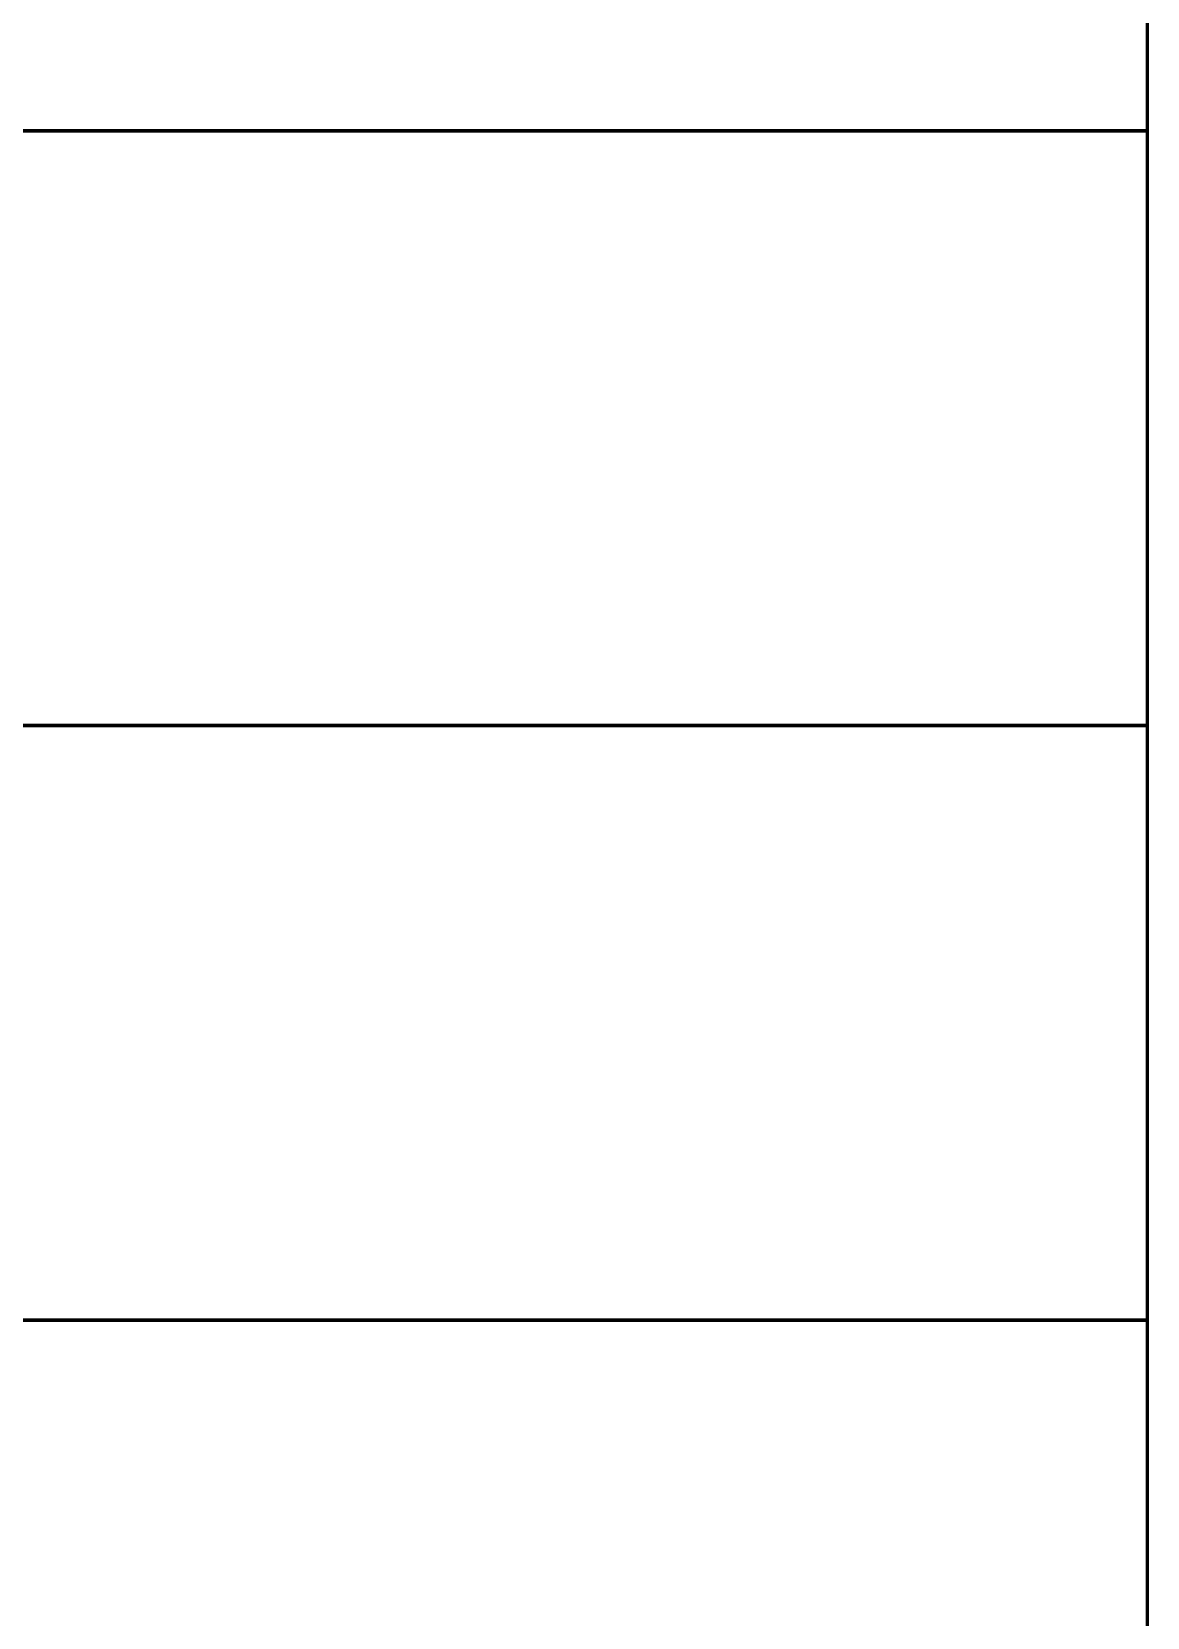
# Model space of a CAD drawing. Extents: x 0 to 297, y 0 to 292.
# Drawn here: x 144.941 to 145.879, y 107.856 to 109.189 of the extents above; entities that cross this region are included whole.
import ezdxf

# ---------------------------------------------------------------- set-up
doc = ezdxf.new("R2010")
doc.units = 0
doc.header["$MEASUREMENT"] = 0
doc.linetypes.add('K5LT_BASIC', pattern=[0])
doc.layers.add('Системный слой', color=7, linetype='Continuous')

# ---------------------------------------------------------------- blocks, each defined once
blk = doc.blocks.new('*U')
at = {"layer": 'Системный слой', "linetype": 'K5LT_BASIC', "lineweight": 60}
for p, q in [((145.8789, 109.606), (145.8789, 109.106)), ((141.8789, 109.106), (145.8789, 109.106)), ((145.8789, 109.106), (141.8789, 109.106)), ((145.8789, 109.106), (145.8789, 108.606)), ((141.8789, 108.606), (145.8789, 108.606)), ((145.8789, 108.606), (141.8789, 108.606)), ((145.8789, 108.606), (145.8789, 108.106)), ((141.8789, 108.106), (145.8789, 108.106)), ((145.8789, 108.106), (141.8789, 108.106)), ((145.8789, 108.106), (145.8789, 107.606))]:
    blk.add_line(p, q, dxfattribs=at)

msp = doc.modelspace()

# ---------------------------------------------------------------- linework, layer by layer
at = {"layer": 'Системный слой', "linetype": 'K5LT_BASIC', "lineweight": 60}
for p, q in [((145.8789, 109.606), (145.8789, 104.606)), ((141.8789, 109.106), (145.8789, 109.106)), ((141.8789, 108.606), (145.8789, 108.606)), ((141.8789, 108.106), (145.8789, 108.106))]:
    msp.add_line(p, q, dxfattribs=at)

# ---------------------------------------------------------------- block references
at = {"layer": 'Системный слой'}
msp.add_blockref('*U', (0, 0), dxfattribs=at)
msp.add_blockref('*U', (0, 0), dxfattribs=at)
msp.add_blockref('*U', (0, 0), dxfattribs=at)
msp.add_blockref('*U', (0, 0), dxfattribs=at)
msp.add_blockref('*U', (0, 0), dxfattribs=at)
msp.add_blockref('*U', (0, 0), dxfattribs=at)
msp.add_blockref('*U', (0, 0), dxfattribs=at)
msp.add_blockref('*U', (0, 0), dxfattribs=at)
msp.add_blockref('*U', (0, 0), dxfattribs=at)
msp.add_blockref('*U', (0, 0), dxfattribs=at)
msp.add_blockref('*U', (0, 0), dxfattribs=at)
msp.add_blockref('*U', (0, 0), dxfattribs=at)
msp.add_blockref('*U', (0, 0), dxfattribs=at)
msp.add_blockref('*U', (0, 0), dxfattribs=at)
msp.add_blockref('*U', (0, 0), dxfattribs=at)
msp.add_blockref('*U', (0, 0), dxfattribs=at)
msp.add_blockref('*U', (0, 0), dxfattribs=at)
msp.add_blockref('*U', (0, 0), dxfattribs=at)
msp.add_blockref('*U', (0, 0), dxfattribs=at)
msp.add_blockref('*U', (0, 0), dxfattribs=at)
msp.add_blockref('*U', (0, 0), dxfattribs=at)
msp.add_blockref('*U', (0, 0), dxfattribs=at)
msp.add_blockref('*U', (0, 0), dxfattribs=at)
msp.add_blockref('*U', (0, 0), dxfattribs=at)
msp.add_blockref('*U', (0, 0), dxfattribs=at)
msp.add_blockref('*U', (0, 0), dxfattribs=at)
msp.add_blockref('*U', (0, 0), dxfattribs=at)
msp.add_blockref('*U', (0, 0), dxfattribs=at)
msp.add_blockref('*U', (0, 0), dxfattribs=at)
msp.add_blockref('*U', (0, 0), dxfattribs=at)
msp.add_blockref('*U', (0, 0), dxfattribs=at)
msp.add_blockref('*U', (0, 0), dxfattribs=at)
msp.add_blockref('*U', (0, 0), dxfattribs=at)
msp.add_blockref('*U', (0, 0), dxfattribs=at)
msp.add_blockref('*U', (0, 0), dxfattribs=at)
msp.add_blockref('*U', (0, 0), dxfattribs=at)
msp.add_blockref('*U', (0, 0), dxfattribs=at)
msp.add_blockref('*U', (0, 0), dxfattribs=at)
msp.add_blockref('*U', (0, 0), dxfattribs=at)
msp.add_blockref('*U', (0, 0), dxfattribs=at)
msp.add_blockref('*U', (0, 0), dxfattribs=at)
msp.add_blockref('*U', (0, 0), dxfattribs=at)
msp.add_blockref('*U', (0, 0), dxfattribs=at)
msp.add_blockref('*U', (0, 0), dxfattribs=at)
msp.add_blockref('*U', (0, 0), dxfattribs=at)
msp.add_blockref('*U', (0, 0), dxfattribs=at)
msp.add_blockref('*U', (0, 0), dxfattribs=at)
msp.add_blockref('*U', (0, 0), dxfattribs=at)
msp.add_blockref('*U', (0, 0), dxfattribs=at)
msp.add_blockref('*U', (0, 0), dxfattribs=at)
msp.add_blockref('*U', (0, 0), dxfattribs=at)
msp.add_blockref('*U', (0, 0), dxfattribs=at)
msp.add_blockref('*U', (0, 0), dxfattribs=at)
msp.add_blockref('*U', (0, 0), dxfattribs=at)
msp.add_blockref('*U', (0, 0), dxfattribs=at)
msp.add_blockref('*U', (0, 0), dxfattribs=at)
msp.add_blockref('*U', (0, 0), dxfattribs=at)
msp.add_blockref('*U', (0, 0), dxfattribs=at)
msp.add_blockref('*U', (0, 0), dxfattribs=at)
msp.add_blockref('*U', (0, 0), dxfattribs=at)
msp.add_blockref('*U', (0, 0), dxfattribs=at)
msp.add_blockref('*U', (0, 0), dxfattribs=at)
msp.add_blockref('*U', (0, 0), dxfattribs=at)
msp.add_blockref('*U', (0, 0), dxfattribs=at)
msp.add_blockref('*U', (0, 0), dxfattribs=at)
msp.add_blockref('*U', (0, 0), dxfattribs=at)
msp.add_blockref('*U', (0, 0), dxfattribs=at)
msp.add_blockref('*U', (0, 0), dxfattribs=at)
msp.add_blockref('*U', (0, 0), dxfattribs=at)
msp.add_blockref('*U', (0, 0), dxfattribs=at)
msp.add_blockref('*U', (0, 0), dxfattribs=at)
msp.add_blockref('*U', (0, 0), dxfattribs=at)
msp.add_blockref('*U', (0, 0), dxfattribs=at)
msp.add_blockref('*U', (0, 0), dxfattribs=at)
msp.add_blockref('*U', (0, 0), dxfattribs=at)
msp.add_blockref('*U', (0, 0), dxfattribs=at)
msp.add_blockref('*U', (0, 0), dxfattribs=at)
msp.add_blockref('*U', (0, 0), dxfattribs=at)
msp.add_blockref('*U', (0, 0), dxfattribs=at)
msp.add_blockref('*U', (0, 0), dxfattribs=at)
msp.add_blockref('*U', (0, 0), dxfattribs=at)
msp.add_blockref('*U', (0, 0), dxfattribs=at)
msp.add_blockref('*U', (0, 0), dxfattribs=at)
msp.add_blockref('*U', (0, 0), dxfattribs=at)
msp.add_blockref('*U', (0, 0), dxfattribs=at)
msp.add_blockref('*U', (0, 0), dxfattribs=at)
msp.add_blockref('*U', (0, 0), dxfattribs=at)
msp.add_blockref('*U', (0, 0), dxfattribs=at)
msp.add_blockref('*U', (0, 0), dxfattribs=at)
msp.add_blockref('*U', (0, 0), dxfattribs=at)
msp.add_blockref('*U', (0, 0), dxfattribs=at)
msp.add_blockref('*U', (0, 0), dxfattribs=at)
msp.add_blockref('*U', (0, 0), dxfattribs=at)
msp.add_blockref('*U', (0, 0), dxfattribs=at)
msp.add_blockref('*U', (0, 0), dxfattribs=at)
msp.add_blockref('*U', (0, 0), dxfattribs=at)
msp.add_blockref('*U', (0, 0), dxfattribs=at)
msp.add_blockref('*U', (0, 0), dxfattribs=at)
msp.add_blockref('*U', (0, 0), dxfattribs=at)
msp.add_blockref('*U', (0, 0), dxfattribs=at)
msp.add_blockref('*U', (0, 0), dxfattribs=at)
msp.add_blockref('*U', (0, 0), dxfattribs=at)
msp.add_blockref('*U', (0, 0), dxfattribs=at)
msp.add_blockref('*U', (0, 0), dxfattribs=at)
msp.add_blockref('*U', (0, 0), dxfattribs=at)
msp.add_blockref('*U', (0, 0), dxfattribs=at)
msp.add_blockref('*U', (0, 0), dxfattribs=at)
msp.add_blockref('*U', (0, 0), dxfattribs=at)
msp.add_blockref('*U', (0, 0), dxfattribs=at)
msp.add_blockref('*U', (0, 0), dxfattribs=at)
msp.add_blockref('*U', (0, 0), dxfattribs=at)
msp.add_blockref('*U', (0, 0), dxfattribs=at)
msp.add_blockref('*U', (0, 0), dxfattribs=at)
msp.add_blockref('*U', (0, 0), dxfattribs=at)
msp.add_blockref('*U', (0, 0), dxfattribs=at)
msp.add_blockref('*U', (0, 0), dxfattribs=at)
msp.add_blockref('*U', (0, 0), dxfattribs=at)
msp.add_blockref('*U', (0, 0), dxfattribs=at)
msp.add_blockref('*U', (0, 0), dxfattribs=at)
msp.add_blockref('*U', (0, 0), dxfattribs=at)
msp.add_blockref('*U', (0, 0), dxfattribs=at)
msp.add_blockref('*U', (0, 0), dxfattribs=at)
msp.add_blockref('*U', (0, 0), dxfattribs=at)
msp.add_blockref('*U', (0, 0), dxfattribs=at)
msp.add_blockref('*U', (0, 0), dxfattribs=at)
msp.add_blockref('*U', (0, 0), dxfattribs=at)
msp.add_blockref('*U', (0, 0), dxfattribs=at)
msp.add_blockref('*U', (0, 0), dxfattribs=at)
msp.add_blockref('*U', (0, 0), dxfattribs=at)
msp.add_blockref('*U', (0, 0), dxfattribs=at)
msp.add_blockref('*U', (0, 0), dxfattribs=at)
msp.add_blockref('*U', (0, 0), dxfattribs=at)
msp.add_blockref('*U', (0, 0), dxfattribs=at)
msp.add_blockref('*U', (0, 0), dxfattribs=at)
msp.add_blockref('*U', (0, 0), dxfattribs=at)
msp.add_blockref('*U', (0, 0), dxfattribs=at)
msp.add_blockref('*U', (0, 0), dxfattribs=at)
msp.add_blockref('*U', (0, 0), dxfattribs=at)
msp.add_blockref('*U', (0, 0), dxfattribs=at)
msp.add_blockref('*U', (0, 0), dxfattribs=at)
msp.add_blockref('*U', (0, 0), dxfattribs=at)
msp.add_blockref('*U', (0, 0), dxfattribs=at)
msp.add_blockref('*U', (0, 0), dxfattribs=at)
msp.add_blockref('*U', (0, 0), dxfattribs=at)
msp.add_blockref('*U', (0, 0), dxfattribs=at)
msp.add_blockref('*U', (0, 0), dxfattribs=at)
msp.add_blockref('*U', (0, 0), dxfattribs=at)
msp.add_blockref('*U', (0, 0), dxfattribs=at)
msp.add_blockref('*U', (0, 0), dxfattribs=at)
msp.add_blockref('*U', (0, 0), dxfattribs=at)
msp.add_blockref('*U', (0, 0), dxfattribs=at)
msp.add_blockref('*U', (0, 0), dxfattribs=at)
msp.add_blockref('*U', (0, 0), dxfattribs=at)
msp.add_blockref('*U', (0, 0), dxfattribs=at)
msp.add_blockref('*U', (0, 0), dxfattribs=at)
msp.add_blockref('*U', (0, 0), dxfattribs=at)
msp.add_blockref('*U', (0, 0), dxfattribs=at)
msp.add_blockref('*U', (0, 0), dxfattribs=at)
msp.add_blockref('*U', (0, 0), dxfattribs=at)
msp.add_blockref('*U', (0, 0), dxfattribs=at)
msp.add_blockref('*U', (0, 0), dxfattribs=at)
msp.add_blockref('*U', (0, 0), dxfattribs=at)
msp.add_blockref('*U', (0, 0), dxfattribs=at)
msp.add_blockref('*U', (0, 0), dxfattribs=at)
msp.add_blockref('*U', (0, 0), dxfattribs=at)
msp.add_blockref('*U', (0, 0), dxfattribs=at)
msp.add_blockref('*U', (0, 0), dxfattribs=at)
msp.add_blockref('*U', (0, 0), dxfattribs=at)
msp.add_blockref('*U', (0, 0), dxfattribs=at)
msp.add_blockref('*U', (0, 0), dxfattribs=at)
msp.add_blockref('*U', (0, 0), dxfattribs=at)
msp.add_blockref('*U', (0, 0), dxfattribs=at)
msp.add_blockref('*U', (0, 0), dxfattribs=at)
msp.add_blockref('*U', (0, 0), dxfattribs=at)
msp.add_blockref('*U', (0, 0), dxfattribs=at)
msp.add_blockref('*U', (0, 0), dxfattribs=at)
msp.add_blockref('*U', (0, 0), dxfattribs=at)
msp.add_blockref('*U', (0, 0), dxfattribs=at)
msp.add_blockref('*U', (0, 0), dxfattribs=at)
msp.add_blockref('*U', (0, 0), dxfattribs=at)
msp.add_blockref('*U', (0, 0), dxfattribs=at)
msp.add_blockref('*U', (0, 0), dxfattribs=at)
msp.add_blockref('*U', (0, 0), dxfattribs=at)
msp.add_blockref('*U', (0, 0), dxfattribs=at)
msp.add_blockref('*U', (0, 0), dxfattribs=at)
msp.add_blockref('*U', (0, 0), dxfattribs=at)
msp.add_blockref('*U', (0, 0), dxfattribs=at)
msp.add_blockref('*U', (0, 0), dxfattribs=at)
msp.add_blockref('*U', (0, 0), dxfattribs=at)
msp.add_blockref('*U', (0, 0), dxfattribs=at)
msp.add_blockref('*U', (0, 0), dxfattribs=at)
msp.add_blockref('*U', (0, 0), dxfattribs=at)
msp.add_blockref('*U', (0, 0), dxfattribs=at)
msp.add_blockref('*U', (0, 0), dxfattribs=at)
msp.add_blockref('*U', (0, 0), dxfattribs=at)
msp.add_blockref('*U', (0, 0), dxfattribs=at)
msp.add_blockref('*U', (0, 0), dxfattribs=at)
msp.add_blockref('*U', (0, 0), dxfattribs=at)
msp.add_blockref('*U', (0, 0), dxfattribs=at)
msp.add_blockref('*U', (0, 0), dxfattribs=at)
msp.add_blockref('*U', (0, 0), dxfattribs=at)
msp.add_blockref('*U', (0, 0), dxfattribs=at)
msp.add_blockref('*U', (0, 0), dxfattribs=at)
msp.add_blockref('*U', (0, 0), dxfattribs=at)
msp.add_blockref('*U', (0, 0), dxfattribs=at)
msp.add_blockref('*U', (0, 0), dxfattribs=at)
msp.add_blockref('*U', (0, 0), dxfattribs=at)
msp.add_blockref('*U', (0, 0), dxfattribs=at)
msp.add_blockref('*U', (0, 0), dxfattribs=at)
msp.add_blockref('*U', (0, 0), dxfattribs=at)
msp.add_blockref('*U', (0, 0), dxfattribs=at)
msp.add_blockref('*U', (0, 0), dxfattribs=at)
msp.add_blockref('*U', (0, 0), dxfattribs=at)
msp.add_blockref('*U', (0, 0), dxfattribs=at)
msp.add_blockref('*U', (0, 0), dxfattribs=at)
msp.add_blockref('*U', (0, 0), dxfattribs=at)
msp.add_blockref('*U', (0, 0), dxfattribs=at)
msp.add_blockref('*U', (0, 0), dxfattribs=at)
msp.add_blockref('*U', (0, 0), dxfattribs=at)
msp.add_blockref('*U', (0, 0), dxfattribs=at)
msp.add_blockref('*U', (0, 0), dxfattribs=at)
msp.add_blockref('*U', (0, 0), dxfattribs=at)
msp.add_blockref('*U', (0, 0), dxfattribs=at)
msp.add_blockref('*U', (0, 0), dxfattribs=at)
msp.add_blockref('*U', (0, 0), dxfattribs=at)
msp.add_blockref('*U', (0, 0), dxfattribs=at)
msp.add_blockref('*U', (0, 0), dxfattribs=at)
msp.add_blockref('*U', (0, 0), dxfattribs=at)
msp.add_blockref('*U', (0, 0), dxfattribs=at)
msp.add_blockref('*U', (0, 0), dxfattribs=at)
msp.add_blockref('*U', (0, 0), dxfattribs=at)
msp.add_blockref('*U', (0, 0), dxfattribs=at)
msp.add_blockref('*U', (0, 0), dxfattribs=at)
msp.add_blockref('*U', (0, 0), dxfattribs=at)
msp.add_blockref('*U', (0, 0), dxfattribs=at)
msp.add_blockref('*U', (0, 0), dxfattribs=at)
msp.add_blockref('*U', (0, 0), dxfattribs=at)
msp.add_blockref('*U', (0, 0), dxfattribs=at)
msp.add_blockref('*U', (0, 0), dxfattribs=at)
msp.add_blockref('*U', (0, 0), dxfattribs=at)
msp.add_blockref('*U', (0, 0), dxfattribs=at)
msp.add_blockref('*U', (0, 0), dxfattribs=at)
msp.add_blockref('*U', (0, 0), dxfattribs=at)
msp.add_blockref('*U', (0, 0), dxfattribs=at)
msp.add_blockref('*U', (0, 0), dxfattribs=at)
msp.add_blockref('*U', (0, 0), dxfattribs=at)
msp.add_blockref('*U', (0, 0), dxfattribs=at)
msp.add_blockref('*U', (0, 0), dxfattribs=at)
msp.add_blockref('*U', (0, 0), dxfattribs=at)
msp.add_blockref('*U', (0, 0), dxfattribs=at)
msp.add_blockref('*U', (0, 0), dxfattribs=at)
msp.add_blockref('*U', (0, 0), dxfattribs=at)
msp.add_blockref('*U', (0, 0), dxfattribs=at)
msp.add_blockref('*U', (0, 0), dxfattribs=at)
msp.add_blockref('*U', (0, 0), dxfattribs=at)
msp.add_blockref('*U', (0, 0), dxfattribs=at)
msp.add_blockref('*U', (0, 0), dxfattribs=at)
msp.add_blockref('*U', (0, 0), dxfattribs=at)
msp.add_blockref('*U', (0, 0), dxfattribs=at)
msp.add_blockref('*U', (0, 0), dxfattribs=at)
msp.add_blockref('*U', (0, 0), dxfattribs=at)
msp.add_blockref('*U', (0, 0), dxfattribs=at)
msp.add_blockref('*U', (0, 0), dxfattribs=at)
msp.add_blockref('*U', (0, 0), dxfattribs=at)
msp.add_blockref('*U', (0, 0), dxfattribs=at)
msp.add_blockref('*U', (0, 0), dxfattribs=at)
msp.add_blockref('*U', (0, 0), dxfattribs=at)
msp.add_blockref('*U', (0, 0), dxfattribs=at)
msp.add_blockref('*U', (0, 0), dxfattribs=at)
msp.add_blockref('*U', (0, 0), dxfattribs=at)
msp.add_blockref('*U', (0, 0), dxfattribs=at)
msp.add_blockref('*U', (0, 0), dxfattribs=at)
msp.add_blockref('*U', (0, 0), dxfattribs=at)
msp.add_blockref('*U', (0, 0), dxfattribs=at)
msp.add_blockref('*U', (0, 0), dxfattribs=at)
msp.add_blockref('*U', (0, 0), dxfattribs=at)
msp.add_blockref('*U', (0, 0), dxfattribs=at)
msp.add_blockref('*U', (0, 0), dxfattribs=at)
msp.add_blockref('*U', (0, 0), dxfattribs=at)
msp.add_blockref('*U', (0, 0), dxfattribs=at)
msp.add_blockref('*U', (0, 0), dxfattribs=at)
msp.add_blockref('*U', (0, 0), dxfattribs=at)
msp.add_blockref('*U', (0, 0), dxfattribs=at)
msp.add_blockref('*U', (0, 0), dxfattribs=at)
msp.add_blockref('*U', (0, 0), dxfattribs=at)
msp.add_blockref('*U', (0, 0), dxfattribs=at)
msp.add_blockref('*U', (0, 0), dxfattribs=at)
msp.add_blockref('*U', (0, 0), dxfattribs=at)
msp.add_blockref('*U', (0, 0), dxfattribs=at)
msp.add_blockref('*U', (0, 0), dxfattribs=at)
msp.add_blockref('*U', (0, 0), dxfattribs=at)
msp.add_blockref('*U', (0, 0), dxfattribs=at)
msp.add_blockref('*U', (0, 0), dxfattribs=at)
msp.add_blockref('*U', (0, 0), dxfattribs=at)
msp.add_blockref('*U', (0, 0), dxfattribs=at)
msp.add_blockref('*U', (0, 0), dxfattribs=at)
msp.add_blockref('*U', (0, 0), dxfattribs=at)
msp.add_blockref('*U', (0, 0), dxfattribs=at)
msp.add_blockref('*U', (0, 0), dxfattribs=at)
msp.add_blockref('*U', (0, 0), dxfattribs=at)
msp.add_blockref('*U', (0, 0), dxfattribs=at)
msp.add_blockref('*U', (0, 0), dxfattribs=at)
msp.add_blockref('*U', (0, 0), dxfattribs=at)
msp.add_blockref('*U', (0, 0), dxfattribs=at)
msp.add_blockref('*U', (0, 0), dxfattribs=at)

doc.saveas('drawing.dxf')
